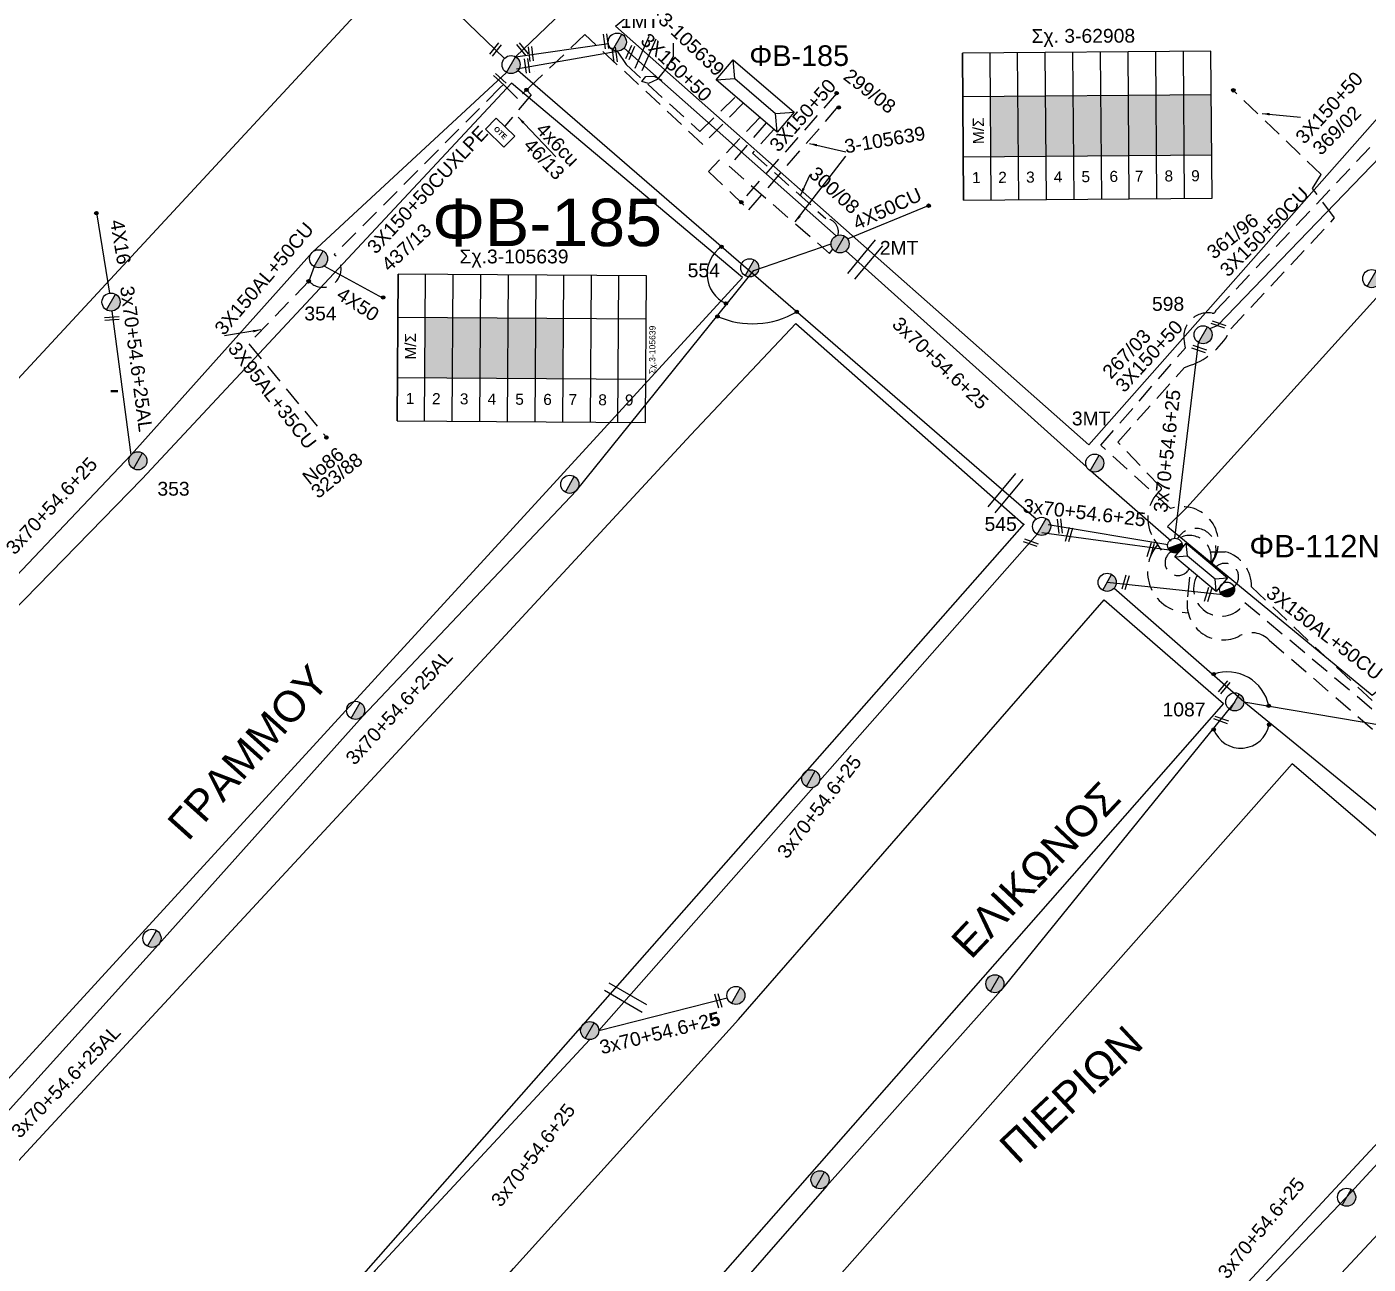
# Model space of a CAD drawing. Header units: millimetres. Extents: x -2449 to 9266, y 48 to 3905.
# Drawn here: x 7761.5 to 7936.4, y 3466.1 to 3627.4 of the extents above; entities that cross this region are included whole.
import ezdxf
from ezdxf.enums import TextEntityAlignment as Align

# ---------------------------------------------------------------- set-up
doc = ezdxf.new("R2010")
doc.units = ezdxf.units.MM
doc.linetypes.add('DASHED', pattern=[19.05, 12.7, -6.35])
for name, color, linetype in [('Pillar OTE', 7, 'Continuous'), ('Άγνωστα', 7, 'Continuous'), ('Ασφαλειοκιβώτια Χ.Τ 9 αναχωρήσεων', 7, 'Continuous'), ('Γυμνά εναέρια ΧΤ (3Φ)   4x50CU', 7, 'Continuous'), ('Εναέρια παροχή ΧΤ 4x16', 7, 'SYN_LINE'), ('Επιγραφές - Σχήματα', 7, 'Continuous'), ('Καλώδια ΧΤ   3x150+50CU', 7, 'DASHED'), ('Καλώδια ΧΤ   3x150AL+50CU', 7, 'DASHED'), ('Καλώδια ΧΤ   3x95+35 XLPE', 7, 'DASHED'), ('Καλώδια ΧΤ   4x50CU', 7, 'DASHED'), ('Μηχανική τομή', 7, 'Continuous'), ('Στύλος Ξύλινος', 7, 'Continuous'), ('Στύλος Ξύλινος @ 1', 7, 'Continuous'), ('Στύλος ΦΜ', 7, 'Continuous'), ('Στύλος ΦΜ @ 1', 7, 'Continuous'), ('Συνδέσεις', 7, 'Continuous'), ('Συνεστραμμένα ΧΤ   3x70+54.6+25 AL', 7, 'SYN_LINE'), ('Τομή', 7, 'Continuous'), ('Υποσταθμός εναέριος 2 στύλων', 7, 'Continuous'), ('Υποσταθμός πόλεως', 7, 'Continuous'), ('Υπόβαθρο ΔΕΗ', 7, 'Continuous'), ('Υπόγεια Καλώδια Δικτύου ΧΤ   .075', 7, 'DASHED'), ('Υπόγεια καλώδια Παροχών ΧΤ   4x6', 7, 'DASHED')]:
    doc.layers.add(name, color=color, linetype=linetype)
doc.styles.add('arial', font='arial.ttf')
doc.styles.get("Standard").update_dxf_attribs({"font": 'arial.ttf'})
doc.linetypes.add('SYN_LINE', pattern='A,0.5,-0.0001,["/\\/\\/\\/",Standard,S=0.1,R=0,X=0,Y=-0.05],-0.25', length=0.7501)
doc.dimstyles.new('ISO-25', dxfattribs={"dimtxt": 2.5, "dimasz": 2.5, "dimexe": 1.25, "dimexo": 0.625, "dimtad": 1, "dimtxsty": 'Standard', "dimcen": 2.5, "dimadec": 0, "dimazin": 0, "dimtfac": 1, "dimtmove": 0, "dimatfit": 3, "dimfxl": 0, "dimarcsym": 0})

# ---------------------------------------------------------------- blocks, each defined once
blk = doc.blocks.new('ΥΠΑΡΧΩΝ ΤΣΙΜΕΝΤΕΝΙΟΣ ΣΤΥΛΟΣ')
at = {"layer": 'Στύλος ΦΜ'}
blk.add_hatch(color=7, dxfattribs=at).paths.add_polyline_path([(-1.29, -2.28, 0.574793), (2.62, 0, 0.268822), (1.3, 2.27)])
at = {"layer": 'Στύλος ΦΜ', "color": 7}
blk.add_line((-1.29, -2.28), (1.3, 2.27), dxfattribs=at)
blk.add_circle((0, 0), 2.62, dxfattribs=at)
at = {"layer": 'Στύλος ΦΜ', "flags": 4}
for tag, p in [('ΑΡΙΘΜΟΣ', (-4.68, 8.05)), ('ΤΥΠΟΣ', (-4.91, 3.03))]:
    blk.add_attdef(tag, p, '', height=4, dxfattribs=at)
blk = doc.blocks.new('ΥΠΑΡΧΩΝ ΞΥΛΙΝΟΣ ΣΤΥΛΟΣ')
at = {"layer": 'Στύλος Ξύλινος'}
h = blk.add_hatch(color=7, dxfattribs=at)
h.paths.add_polyline_path([(-2.62, 0, 0.270008), (-1.29, -2.28), (1.3, 2.27, 0.576266)])
h.paths.add_polyline_path([(-1.29, -2.28, 0.574793), (2.62, 0, 0.268822), (1.3, 2.27)])
at = {"layer": 'Στύλος Ξύλινος', "color": 7}
blk.add_line((-1.29, -2.28), (1.3, 2.27), dxfattribs=at)
blk.add_circle((0, 0), 2.62, dxfattribs=at)
at = {"layer": 'Στύλος Ξύλινος', "flags": 4}
for tag, p in [('ΑΡΙΘΜΟΣ', (-4.91, 8.6)), ('ΤΥΠΟΣ', (-4.85, 3.39))]:
    blk.add_attdef(tag, p, '', height=4, dxfattribs=at)
blk = doc.blocks.new('ΥΠΟΣΤΑΘΜΟΣ ΠΟΛΕΩΣ')
at = {"layer": 'Υποσταθμός πόλεως', "linetype": 'Continuous', "ltscale": 40}
blk.add_lwpolyline([(-8.57, 2.82), (8.57, 2.82), (8.57, -2.82), (-8.57, -2.82)], close=True, dxfattribs=at)
for points in [[(-5.75, 0), (-8.57, 2.82)], [(5.75, 0), (8.57, 2.82)], [(-8.57, -2.82), (-5.75, 0)], [(-5.75, 0), (5.75, 0)], [(8.57, -2.82), (5.75, 0)]]:
    blk.add_lwpolyline(points, dxfattribs=at)
at = {"layer": 'Υποσταθμός πόλεως', "linetype": 'SYN_LINE', "ltscale": 40, "flags": 1}
for tag, p in [('ΜΕΤΑΣΧΗΜΑΤΙΣΜΟΣ', (10.6, 2.39)), ('ΙΣΧΥΣ', (10.58, -0.41)), ('ΑΡΙΘΜΟΣ', (10.7, -3.13))]:
    blk.add_attdef(tag, p, '', height=1.8, dxfattribs=at)
blk = doc.blocks.new('ΜΗΧΑΝΙΚΗ ΤΟΜΗ')
at = {"layer": 'Μηχανική τομή', "ltscale": 40}
for p, q in [((-1.89, 0.78), (1.89, 0.78)), ((1.89, 0), (-1.89, 0))]:
    blk.add_line(p, q, dxfattribs=at)
blk = doc.blocks.new('ΑΣΦΑΛΕΙΟΚΙΒΩΤΙΟ ΥΠΟΣΤΑΘΜΟΥ 9 ΑΝΑΧΩΡΗΣΕΩΝ')
at = {"layer": 'Ασφαλειοκιβώτια Χ.Τ 9 αναχωρήσεων', "ltscale": 40}
for p, q in [((-23.8, 40.36), (24.02, 40.36)), ((-9.72, 40.36), (-9.72, -40.64)), ((9.94, 40.36), (9.94, -40.64)), ((-23.8, 31.36), (24.02, 31.36)), ((-23.8, 22.36), (24.02, 22.36)), ((-23.8, 13.36), (24.02, 13.36)), ((-23.8, 4.36), (24.02, 4.36)), ((-23.8, -4.64), (24.02, -4.64)), ((-23.8, -13.64), (24.02, -13.64)), ((-23.8, -22.64), (24.02, -22.64)), ((-23.8, -31.64), (24.02, -31.64))]:
    blk.add_line(p, q, dxfattribs=at)
at = {"layer": 'Ασφαλειοκιβώτια Χ.Τ 9 αναχωρήσεων'}
blk.add_lwpolyline([(-23.8, -40.64), (24.02, -40.64), (24.02, 40.36), (-23.8, 40.36)], close=True, dxfattribs=at)
for s, p in [('1', (-18.29, 37.57)), ('2', (-18.29, 29)), ('3', (-18.29, 19.93)), ('4', (-18.29, 10.91)), ('5', (-18.29, 1.89)), ('6', (-18.29, -7.24)), ('7', (-18.29, -15.48)), ('8', (-18.29, -25.17)), ('9', (-18.29, -33.86))]:
    blk.add_text(s, height=3.6, rotation=270, dxfattribs=at).set_placement(p)
at = {"layer": 'Ασφαλειοκιβώτια Χ.Τ 9 αναχωρήσεων', "ltscale": 40}
for tag, height, p in [('ΟΝΟΜΑ', 5, (-0.16, 44.31)), ('ΚΕΙΜΕΝΟ 1', 2, (17.06, 35.59)), ('ΚΕΙΜΕΝΟ 2', 2, (17.06, 26.88)), ('ΚΕΙΜΕΝΟ 3', 2, (17.06, 17.69)), ('ΚΕΙΜΕΝΟ 4', 2, (17.06, 8.71)), ('ΚΕΙΜΕΝΟ 5', 2, (17.06, -0.13)), ('ΚΕΙΜΕΝΟ 6', 2, (17.06, -9.05)), ('ΚΕΙΜΕΝΟ 7', 2, (17.06, -18.13)), ('ΚΕΙΜΕΝΟ 8', 2, (17.06, -26.85)), ('ΚΕΙΜΕΝΟ 9', 2, (17.06, -35.99)), ('ΣΧ', 2, (-0.1, -42.64))]:
    blk.add_attdef(tag, text='', height=height, dxfattribs=at).set_placement(p, align=Align.MIDDLE_CENTER)
blk = doc.blocks.new('ΥΠΟΣΤΑΘΜΟΣ ΕΝΑΕΡΙΟΣ ΕΠΙ 2 ΣΤΥΛΩΝ')
at = {"layer": 'Υποσταθμός εναέριος 2 στύλων', "linetype": 'Continuous'}
for points in [[(-11.97, -2.11, 0.574793), (-8.45, -0.07, 0.268822), (-9.64, 1.98)], [(9.68, -2.15, 0.574793), (13.19, -0.1, 0.268822), (12.01, 1.95)]]:
    blk.add_hatch(color=256, dxfattribs=at).paths.add_polyline_path(points)
for p, q in [((-11.97, -2.11), (-9.64, 1.98)), ((9.68, -2.15), (12.01, 1.95))]:
    blk.add_line(p, q, dxfattribs=at)
for centre in [(-10.81, -0.07), (10.84, -0.1)]:
    blk.add_circle(centre, 2.36, dxfattribs=at)
at = {"layer": 'Υποσταθμός πόλεως', "linetype": 'Continuous', "ltscale": 40}
blk.add_lwpolyline([(-8.57, 2.82), (8.57, 2.82), (8.57, -2.82), (-8.57, -2.82)], close=True, dxfattribs=at)
for points in [[(-5.75, 0), (-8.57, 2.82)], [(-8.57, -2.82), (-5.75, 0)], [(-5.75, 0), (5.75, 0)], [(5.75, 0), (8.57, 2.82)], [(8.57, -2.82), (5.75, 0)]]:
    blk.add_lwpolyline(points, dxfattribs=at)
at = {"layer": 'Υποσταθμός εναέριος 2 στύλων', "ltscale": 40, "flags": 1}
for tag, p in [('ΜΕΤΑΣΧΗΜΑΤΙΣΜΟΣ', (14.09, 2.51)), ('ΙΣΧΥΣ', (14.07, -0.28)), ('ΑΡΙΘΜΟΣ', (14.19, -3))]:
    blk.add_attdef(tag, p, '', height=1.8, dxfattribs=at)
blk = doc.blocks.new('A$C662A06D7')
at = {"layer": 'Υποσταθμός εναέριος 2 στύλων', "xscale": 0.5, "yscale": 0.5, "zscale": 0.5}
blk.add_blockref('ΥΠΟΣΤΑΘΜΟΣ ΕΝΑΕΡΙΟΣ ΕΠΙ 2 ΣΤΥΛΩΝ', (6.58, 1.41), dxfattribs=at)
blk = doc.blocks.new('_ΣΥΝΔΕΣΗ')
at = {"layer": 'Συνδέσεις', "linetype": 'SYN_LINE', "ltscale": 40}
blk.add_hatch(color=256, dxfattribs=at).paths.add_polyline_path([(0.5, -0.01, 1), (-0.5, -0.01, 1)])
at = {"layer": 'Συνδέσεις'}
blk.add_circle((0, -0.01), 0.5, dxfattribs=at)
blk = doc.blocks.new('ΤΟΜΗ')
at = {"layer": 'Τομή', "ltscale": 40}
for p, q in [((-5.68, 0), (5.68, 0)), ((5.68, -2.33), (-5.68, -2.33))]:
    blk.add_line(p, q, dxfattribs=at)
blk = doc.blocks.new('PILLAR ΟΤΕ')
at = {"layer": 'Pillar OTE', "ltscale": 40}
blk.add_lwpolyline([(-3.31, 2.02), (3.39, 2.02), (3.39, -1.99), (-3.31, -1.99)], close=True, dxfattribs=at)
at = {"layer": 'Pillar OTE', "insert": (-1.81, 0.71), "char_height": 1.3575, "width": 109.961, "attachment_point": 1}
blk.add_mtext('{\\fArial|b1|i0|c161|p34;OTE}', dxfattribs=at)

msp = doc.modelspace()

# ---------------------------------------------------------------- hatches: boundary and pattern name
at = {"layer": 'Ασφαλειοκιβώτια Χ.Τ 9 αναχωρήσεων', "ltscale": 40}
for color, points in [(133, [(7887.11, 3618.33), (7887.17, 3610.47), (7890.77, 3610.49), (7890.71, 3618.36)]), (62, [(7890.71, 3618.36), (7890.77, 3610.49), (7894.37, 3610.52), (7894.31, 3618.39)]), (30, [(7894.31, 3618.39), (7894.37, 3610.52), (7897.97, 3610.55), (7897.91, 3618.41)]), (1, [(7897.91, 3618.41), (7897.97, 3610.55), (7901.57, 3610.58), (7901.51, 3618.44)]), (2, [(7901.51, 3618.44), (7901.57, 3610.58), (7905.17, 3610.61), (7905.11, 3618.47)]), (173, [(7905.11, 3618.47), (7905.17, 3610.61), (7908.77, 3610.64), (7908.71, 3618.5)]), (27, [(7908.71, 3618.5), (7908.77, 3610.64), (7912.37, 3610.67), (7912.31, 3618.53)]), (6, [(7912.31, 3618.53), (7912.37, 3610.67), (7915.97, 3610.7), (7915.91, 3618.56)]), (2, [(7813.48, 3589.5), (7813.42, 3581.64), (7817.02, 3581.62), (7817.08, 3589.48)]), (6, [(7817.08, 3589.48), (7817.02, 3581.62), (7820.62, 3581.59), (7820.68, 3589.45)]), (30, [(7820.68, 3589.45), (7820.62, 3581.59), (7824.22, 3581.57), (7824.28, 3589.43)]), (5, [(7824.28, 3589.43), (7824.22, 3581.57), (7827.82, 3581.54), (7827.88, 3589.4)]), (1, [(7827.88, 3589.4), (7827.82, 3581.54), (7831.42, 3581.52), (7831.48, 3589.38)])]:
    msp.add_hatch(color=color, dxfattribs=at).paths.add_polyline_path(points)

# ---------------------------------------------------------------- linework, layer by layer
at = {"layer": 'Άγνωστα', "color": 2, "linetype": 'DASHED', "ltscale": 0.2}
msp.add_line((7866.16, 3597.84), (7866.57, 3598.41), dxfattribs=at)
at = {"layer": 'Άγνωστα', "color": 2, "linetype": 'SYN_LINE', "ltscale": 20}
for points in [[(7867.03, 3600.15), (7839.38, 3624.61)], [(7893.1, 3563.22), (7825.54, 3621.68)]]:
    msp.add_lwpolyline(points, dxfattribs=at)
at = {"layer": 'Άγνωστα', "color": 7, "linetype": 'SYN_LINE', "ltscale": 15}
msp.add_lwpolyline([(7825.34, 3621.92), (7838.49, 3624.21)], dxfattribs=at)
at = {"layer": 'Άγνωστα', "color": 30, "linetype": 'DASHED', "ltscale": 0.2}
msp.add_lwpolyline([(7838.49, 3624.21), (7839.65, 3622.45), (7849.25, 3613.75), (7853.93, 3618.27)], dxfattribs=at)
at = {"layer": 'Άγνωστα', "color": 6, "linetype": 'DASHED', "ltscale": 0.2}
for points in [[(7867.07, 3618.68), (7854.59, 3604.53)], [(7857.08, 3615.57), (7850.38, 3608.53), (7855.64, 3603.53), (7867.4, 3617.12)]]:
    msp.add_lwpolyline(points, dxfattribs=at)
at = {"layer": 'Άγνωστα', "color": 2, "linetype": 'DASHED', "ltscale": 0.2}
msp.add_lwpolyline([(7857.89, 3614.87), (7853.06, 3609.2), (7866.16, 3597.84)], dxfattribs=at)
at = {"layer": 'Άγνωστα', "color": 62, "linetype": 'SYN_LINE', "ltscale": 20}
msp.add_lwpolyline([(7868.26, 3598.17), (7899.65, 3570.05)], dxfattribs=at)
at = {"layer": 'Άγνωστα', "color": 62, "linetype": 'SYN_LINE', "ltscale": 15}
msp.add_lwpolyline([(7900.18, 3569.57), (7910.67, 3560.39)], dxfattribs=at)
at = {"layer": 'Άγνωστα', "color": 30, "linetype": 'DASHED', "ltscale": 0.2}
msp.add_lwpolyline([(7911.5, 3560.67, -1.127757), (7915.78, 3557.45)], format="xyb", dxfattribs=at)
at = {"layer": 'Άγνωστα', "color": 62, "linetype": 'DASHED', "ltscale": 0.2}
msp.add_lwpolyline([(7911.52, 3560.63, -0.699216), (7915.78, 3557.45)], format="xyb", dxfattribs=at)
at = {"layer": 'Άγνωστα', "color": 1, "linetype": 'DASHED', "ltscale": 0.2}
msp.add_lwpolyline([(7916.43, 3556.9, -1.055085), (7918.87, 3554.38)], format="xyb", dxfattribs=at)
at = {"layer": 'Γυμνά εναέρια ΧΤ (3Φ)   4x50CU', "color": 1, "linetype": 'SYN_LINE', "ltscale": 15}
msp.add_lwpolyline([(7868.5, 3599.76), (7879.07, 3604.07)], dxfattribs=at)
at = {"layer": 'Εναέρια παροχή ΧΤ 4x16', "color": 85, "ltscale": 10}
msp.add_lwpolyline([(7772.35, 3592.67), (7770.64, 3603.14)], dxfattribs=at)
at = {"layer": 'Επιγραφές - Σχήματα', "linetype": 'Continuous', "ltscale": 0.2}
msp.add_lwpolyline([(7845.78, 3625.23), (7845.78, 3623.49), (7844.82, 3621.92), (7843.69, 3620.53), (7842.56, 3620.01), (7841.68, 3620.27), (7842.21, 3620.88), (7843.25, 3620.96), (7844.3, 3620.44)], dxfattribs=at)
at = {"layer": 'Επιγραφές - Σχήματα', "color": 1, "linetype": 'DASHED', "ltscale": 0.2}
msp.add_arc((7865.56, 3600.66), 1.75, 345.8821, 87.0505, dxfattribs=at)
at = {"layer": 'Επιγραφές - Σχήματα', "linetype": 'Continuous', "ltscale": 0.2}
for centre, radius, start, end in [((7854.42, 3595.18), 4.24, 123.1447, 245.3479), ((7856.13, 3600.04), 11.36, 246.2077, 300.3788), ((7918, 3537.8), 5.51, 11.5782, 108.7703), ((7919.75, 3537.14), 3.77, 200.502, 349.3685)]:
    msp.add_arc(centre, radius, start, end, dxfattribs=at)
at = {"layer": 'Επιγραφές - Σχήματα', "color": 151, "linetype": 'DASHED', "ltscale": 0.2}
msp.add_arc((7911.56, 3557.55), 1.68, 123.1561, 330.9402, dxfattribs=at)
at = {"layer": 'Καλώδια ΧΤ   3x150+50CU', "color": 5, "linetype": 'DASHED', "ltscale": 0.2}
msp.add_lwpolyline([(7854.91, 3617.43), (7849.63, 3612.05), (7834.28, 3626.36), (7827.96, 3620.4), (7827.96, 3620.4), (7825.47, 3618.05), (7823.64, 3619.87), (7823.22, 3619.45), (7801.6, 3597.69, -1.090338), (7798.29, 3594.25)], format="xyb", dxfattribs=at)
at = {"layer": 'Καλώδια ΧΤ   3x150+50CU', "color": 1, "linetype": 'DASHED', "ltscale": 0.2}
msp.add_lwpolyline([(7858.89, 3614.01), (7856.12, 3610.93), (7865.65, 3602.41)], dxfattribs=at)
at = {"layer": 'Καλώδια ΧΤ   3x150+50CU', "color": 27, "ltscale": 0.2}
msp.add_arc((7912.94, 3556.36), 5.34, 138.5543, 269.469, dxfattribs=at)
at = {"layer": 'Καλώδια ΧΤ   3x150AL+50CU', "color": 27, "linetype": 'SYN_LINE', "ltscale": 5}
msp.add_lwpolyline([(7827.73, 3621.6), (7827.73, 3621.6), (7827.73, 3621.6)], dxfattribs=at)
at = {"layer": 'Καλώδια ΧΤ   3x150AL+50CU', "color": 5, "linetype": 'DASHED', "ltscale": 0.2}
msp.add_lwpolyline([(7798.98, 3596.13), (7798.29, 3594.25), (7790.46, 3586.08)], dxfattribs=at)
at = {"layer": 'Καλώδια ΧΤ   3x150AL+50CU', "color": 62, "ltscale": 0.2}
msp.add_lwpolyline([(7915.8, 3558.96), (7917.74, 3558.98, -0.346233), (7921.14, 3554.39), (7938.94, 3537.64, 0.369758), (7941.86, 3537.5), (7982.79, 3571.49), (7994.54, 3561.92)], format="xyb", dxfattribs=at)
at = {"layer": 'Καλώδια ΧΤ   3x150AL+50CU', "color": 27, "ltscale": 0.2}
msp.add_lwpolyline([(7913.08, 3555.64), (7912.77, 3552.63, 0.602274), (7919.64, 3548.04, -0.335701), (7923.46, 3547.45), (7945, 3528.91), (7946.53, 3530.08), (7995.84, 3487.3), (8008.81, 3501.76), (8008.16, 3502.81, -0.927541), (8009.5, 3503.78, 1.484398)], format="xyb", dxfattribs=at)
at = {"layer": 'Καλώδια ΧΤ   3x95+35 XLPE', "color": 5, "linetype": 'DASHED', "ltscale": 0.2}
msp.add_lwpolyline([(7790.46, 3586.08), (7800.54, 3573.93)], dxfattribs=at)
at = {"layer": 'Καλώδια ΧΤ   4x50CU', "color": 5, "linetype": 'SYN_LINE', "ltscale": 8}
msp.add_line((7800.26, 3596.25), (7807.87, 3592.06), dxfattribs=at)
at = {"layer": 'Συνεστραμμένα ΧΤ   3x70+54.6+25 AL', "color": 27, "ltscale": 20}
msp.add_line((7825.23, 3623.47), (7856.15, 3653.18), dxfattribs=at)
at = {"layer": 'Συνεστραμμένα ΧΤ   3x70+54.6+25 AL', "color": 30, "ltscale": 20}
for p, q in [((7811.43, 3635.14), (7823.8, 3623.26)), ((7752.47, 3478.86), (7778.71, 3507.81))]:
    msp.add_line(p, q, dxfattribs=at)
at = {"layer": 'Συνεστραμμένα ΧΤ   3x70+54.6+25 AL', "color": 30, "ltscale": 15}
msp.add_line((7825.23, 3623.47), (7837.33, 3625.22), dxfattribs=at)
at = {"layer": 'Συνεστραμμένα ΧΤ   3x70+54.6+25 AL', "color": 2, "ltscale": 10}
msp.add_line((7856.3, 3595.64), (7866.36, 3599.09), dxfattribs=at)
at = {"layer": 'Συνεστραμμένα ΧΤ   3x70+54.6+25 AL', "color": 2, "ltscale": 20}
for p, q in [((7833.16, 3566.95), (7856.3, 3595.64)), ((7805.26, 3537.51), (7833.16, 3566.95)), ((7778.71, 3507.81), (7805.26, 3537.51))]:
    msp.add_line(p, q, dxfattribs=at)
at = {"layer": 'Συνεστραμμένα ΧΤ   3x70+54.6+25 AL', "color": 85, "ltscale": 20}
msp.add_line((7775.13, 3571.6), (7772.65, 3590.34), dxfattribs=at)
at = {"layer": 'Συνεστραμμένα ΧΤ   3x70+54.6+25 AL', "color": 133, "linetype": 'SYN_LINE', "ltscale": 20}
msp.add_line((7893.83, 3561.47), (7910.4, 3559.2), dxfattribs=at)
at = {"layer": 'Συνεστραμμένα ΧΤ   3x70+54.6+25 AL', "color": 6, "linetype": 'SYN_LINE', "ltscale": 15}
msp.add_line((7894.63, 3562.54), (7910.23, 3559.92), dxfattribs=at)
at = {"layer": 'Συνεστραμμένα ΧΤ   3x70+54.6+25 AL', "color": 1, "ltscale": 20}
for p, q in [((7933.55, 3474.86), (7960.46, 3504.22)), ((7918.75, 3459.42), (7933.55, 3474.86))]:
    msp.add_line(p, q, dxfattribs=at)
at = {"layer": 'Συνεστραμμένα ΧΤ   3x70+54.6+25 AL', "color": 30, "linetype": 'SYN_LINE', "ltscale": 20}
for points in [[(7915.71, 3588.06), (7916.71, 3588.45), (7941.47, 3614.14), (7958.77, 3634.15)], [(7911.15, 3560.72), (7914.26, 3586.23)]]:
    msp.add_lwpolyline(points, dxfattribs=at)
at = {"layer": 'Συνεστραμμένα ΧΤ   3x70+54.6+25 AL', "color": 85, "linetype": 'SYN_LINE', "ltscale": 20}
msp.add_lwpolyline([(7824.06, 3621.42), (7798.76, 3598.02), (7775.13, 3571.6), (7749.78, 3544.94)], dxfattribs=at)
at = {"layer": 'Συνεστραμμένα ΧΤ   3x70+54.6+25 AL', "linetype": 'SYN_LINE', "ltscale": 5}
msp.add_lwpolyline([(7827.26, 3618.52), (7827.26, 3618.52), (7827.26, 3618.52)], dxfattribs=at)
at = {"layer": 'Συνεστραμμένα ΧΤ   3x70+54.6+25 AL', "color": 133, "linetype": 'SYN_LINE', "ltscale": 20}
for points in [[(7893.22, 3561.25), (7864.87, 3529.17)], [(7864.08, 3528.28), (7836.07, 3496.58)]]:
    msp.add_lwpolyline(points, dxfattribs=at)
at = {"layer": 'Συνεστραμμένα ΧΤ   3x70+54.6+25 AL', "color": 1, "linetype": 'SYN_LINE', "ltscale": 20}
for points in [[(7902.34, 3554.99), (7917.42, 3553.38)], [(7976.96, 3491.33), (7961.04, 3505.24), (7947.08, 3517.37), (7920.15, 3539.41), (7903.22, 3554.21)], [(7918.97, 3539.41), (7888.47, 3501.78), (7865.79, 3476.35), (7840.99, 3447.97), (7813.39, 3417.59)], [(7920.15, 3539.41), (7941.47, 3535.8)]]:
    msp.add_lwpolyline(points, dxfattribs=at)
at = {"layer": 'Συνεστραμμένα ΧΤ   3x70+54.6+25 AL', "color": 27, "linetype": 'SYN_LINE', "ltscale": 20}
for points in [[(7836.07, 3496.58), (7852.81, 3500.86)], [(7834.89, 3495.4), (7806.93, 3465.33), (7779.39, 3431.93), (7755.09, 3405.77)]]:
    msp.add_lwpolyline(points, dxfattribs=at)
at = {"layer": 'Υπόβαθρο ΔΕΗ'}
for points in [[(8089.63, 3742.27), (8003.25, 3664.62), (7992.04, 3652.5), (7912.71, 3564.74), (7910.21, 3562.25), (7936.86, 3540.28), (8022.61, 3610.9), (7987.18, 3647.12)], [(7934.02, 3706.16), (7977.2, 3660.36), (7899.96, 3572.89), (7838.25, 3627.47), (7934.02, 3706.16)], [(7737.23, 3556.57), (7808.63, 3633.6), (7761.52, 3676.54)], [(7717.16, 3444.56), (7854.8, 3594.73), (7824.68, 3620.05), (7776.57, 3568.49), (7686.19, 3475.85), (7717.16, 3444.56)], [(7891.52, 3562.63), (7754.87, 3407.6), (7722.72, 3438.9), (7740.78, 3458.37), (7764.14, 3483.59), (7794.22, 3516.06), (7823.35, 3547.51), (7848.06, 3574.19), (7861.76, 3588.73), (7891.45, 3562.56)], [(7815.23, 3422.73), (7800.15, 3437.05), (7803.11, 3440.32), (7824.98, 3465.55), (7854.27, 3498.03), (7884.25, 3532.4), (7901.93, 3552.71), (7917.48, 3539.18), (7815.23, 3422.77)], [(7849.69, 3387.36), (7958.2, 3504.15), (7926.43, 3531.34), (7823.45, 3414.93), (7849.69, 3387.36)], [(7855.52, 3380.43), (7879.83, 3408.13), (7916.95, 3447.9), (7947.5, 3480.62), (7964.05, 3498.35), (7987.45, 3478.67), (7883.29, 3353.92), (7868.3, 3368.79)]]:
    msp.add_lwpolyline(points, dxfattribs=at)
at = {"layer": 'Υπόγεια Καλώδια Δικτύου ΧΤ   .075', "color": 173, "linetype": 'DASHED', "ltscale": 0.2}
msp.add_lwpolyline([(7915.9, 3557.34, 0.739554), (7910.59, 3564.59), (7901.5, 3572.87), (7912.56, 3585.56), (7912.41, 3586.22, -0.540668), (7916.01, 3590.06, 0.421947), (7916.52, 3590.43), (7937.91, 3613.04), (7937.77, 3613.8, -0.573167), (7941.02, 3616.57, 0.412239), (7941.38, 3616.74), (7956.48, 3633.28, 0.387901), (7956.48, 3633.88, -0.848014), (7959.09, 3637.2, 0.328134), (7960.12, 3637.34), (7969.66, 3647.75), (7970.15, 3646.6, 0.647835), (7974.63, 3646.51)], format="xyb", dxfattribs=at)
at = {"layer": 'Υπόγεια Καλώδια Δικτύου ΧΤ   .075', "color": 27, "linetype": 'DASHED', "ltscale": 0.2}
msp.add_lwpolyline([(7909.41, 3559.19), (7908.46, 3560.6, -0.380922), (7909.33, 3567.01, 0.526764), (7909.28, 3567.44), (7903.71, 3573.27), (7912.41, 3582.98), (7913.22, 3583.27, 0.199623), (7918.47, 3588.01), (7931.99, 3602.49), (7929.09, 3606.32), (7930.25, 3608.11), (7918.78, 3619.1)], format="xyb", dxfattribs=at)
at = {"layer": 'Υπόγεια Καλώδια Δικτύου ΧΤ   .075', "color": 2, "linetype": 'DASHED', "ltscale": 0.2}
msp.add_lwpolyline([(7920.29, 3552.37), (7945.04, 3531.67)], dxfattribs=at)
msp.add_arc((7917.18, 3554.15), 3.58, 150.9766, 330.2585, dxfattribs=at)
at = {"layer": 'Υπόγεια καλώδια Παροχών ΧΤ   4x6', "color": 5, "linetype": 'DASHED', "ltscale": 0.2}
for points in [[(7827.26, 3618.52), (7826.65, 3619.17)], [(7827.26, 3618.52), (7823.85, 3614.43)]]:
    msp.add_lwpolyline(points, dxfattribs=at)

# ---------------------------------------------------------------- block references
at = {"layer": 'Pillar OTE', "xscale": 0.5, "yscale": 0.5, "zscale": 0.5, "rotation": 315.6599715745441}
msp.add_blockref('PILLAR ΟΤΕ', (7823.2, 3613.6), dxfattribs=at)
at = {"layer": 'Ασφαλειοκιβώτια Χ.Τ 9 αναχωρήσεων', "color": 1, "ltscale": 40, "xscale": 0.3999999999999982, "yscale": 0.3999999999999982, "zscale": 0.3999999999999982, "rotation": 90.46698550930022}
msp.add_blockref('ΑΣΦΑΛΕΙΟΚΙΒΩΤΙΟ ΥΠΟΣΤΑΘΜΟΥ 9 ΑΝΑΧΩΡΗΣΕΩΝ', (7899.69, 3614.45), dxfattribs=at)
at = {"layer": 'Ασφαλειοκιβώτια Χ.Τ 9 αναχωρήσεων', "color": 1, "ltscale": 40}
ref = msp.add_blockref('ΑΣΦΑΛΕΙΟΚΙΒΩΤΙΟ ΥΠΟΣΤΑΘΜΟΥ 9 ΑΝΑΧΩΡΗΣΕΩΝ', (7825.99, 3585.44), dxfattribs=dict(at, xscale=0.3999999999999984, yscale=0.3999999999999984, zscale=0.3999999999999984, rotation=89.60766664676464))
ref.add_attrib('ΣΧ', 'Σχ.3-105639', dxfattribs={"ltscale": 40, "height": 0.8, "rotation": 89.6077}).set_placement((7843.05, 3585.28), align=Align.MIDDLE_CENTER)
at = {"layer": 'Επιγραφές - Σχήματα', "linetype": 'Continuous', "ltscale": 10, "xscale": 0.8194642561330053, "yscale": 0.8194642561330053, "zscale": 0.8194642561330053, "rotation": 319.9933652736206}
msp.add_blockref('A$C662A06D7', (7909.72, 3559.52), dxfattribs=at)
at = {"layer": 'Μηχανική τομή'}
for p, xscale, yscale, zscale, rotation in [((7836.83, 3625.46), 0.4999999999999699, 0.4999999999999699, 0.4999999999999699, 277.2165459002886), ((7841.74, 3624.07), 1.199261561706794, 1.199261561706794, 1.199261561706794, 246.2527183298067), ((7822.47, 3624.54), 0.4999999999999286, 0.4999999999999286, 0.4999999999999286, 232.2212049110207), ((7825.99, 3624.33), 0.4999999999999232, 0.4999999999999232, 0.4999999999999232, 309.6836721234195), ((7827.03, 3623.81), 0.4999999999999699, 0.4999999999999699, 0.4999999999999699, 277.2165459002886), ((7837.96, 3623.72), 0.4999999999999699, 0.4999999999999699, 0.4999999999999699, 277.2165459002886), ((7840, 3624.1), 0.4999999999999419, 0.4999999999999419, 0.4999999999999419, 246.2527183298067), ((7826.53, 3622.26), 0.4999999999999699, 0.4999999999999699, 0.4999999999999699, 277.2165459002886), ((7823.06, 3620.39), 0.4999999999998829, 0.4999999999998829, 0.4999999999998829, 317.8226764562111), ((7772.6, 3589.55), 0.4999999999999745, 0.4999999999999745, 0.4999999999999745, 183.6501547065689), ((7916.91, 3588.77), 0.4999999999999664, 0.4999999999999664, 0.4999999999999664, 161.0333520127776), ((7914.38, 3585.58), 0.4999999999999664, 0.4999999999999664, 0.4999999999999664, 161.0333520127776), ((7896.36, 3562.33), 0.4999999999999616, 0.4999999999999616, 0.4999999999999616, 97.60125153323878), ((7897.55, 3561.16), 0.4999999999999525, 0.4999999999999525, 0.4999999999999525, 73.41943339392115), ((7892.45, 3560.33), 0.4999999999999664, 0.4999999999999664, 0.4999999999999664, 161.0333520127776), ((7908.2, 3559.14), 0.4999999999999525, 0.4999999999999525, 0.4999999999999525, 73.41943339392115), ((7904.93, 3554.93), 0.4999999999999525, 0.4999999999999525, 0.4999999999999525, 73.41943339392115), ((7915.69, 3553.33), 0.4999999999999525, 0.4999999999999525, 0.4999999999999525, 73.41943339392115), ((7917.44, 3541.44), 0.4999999999999961, 0.4999999999999961, 0.4999999999999961, 229.9927961657469), ((7917.26, 3537.24), 0.4999999999999664, 0.4999999999999664, 0.4999999999999664, 161.0333520127776), ((7851.85, 3500.52), 0.499999999999971, 0.499999999999971, 0.499999999999971, 106.0396734267385)]:
    msp.add_blockref('ΜΗΧΑΝΙΚΗ ΤΟΜΗ', p, dxfattribs=dict(at, xscale=xscale, yscale=yscale, zscale=zscale, rotation=rotation))
at = {"layer": 'Μηχανική τομή', "xscale": 0.25, "yscale": 0.25, "zscale": 0.25}
msp.add_blockref('ΜΗΧΑΝΙΚΗ ΤΟΜΗ', (7772.93, 3579.8), dxfattribs=at)
at = {"layer": 'Στύλος Ξύλινος @ 1', "ltscale": 40}
ref = msp.add_blockref('ΥΠΑΡΧΩΝ ΞΥΛΙΝΟΣ ΣΤΥΛΟΣ', (7867.53, 3599.09), dxfattribs=dict(at, xscale=0.4499999999998181, yscale=0.4499999999998181, zscale=0.4499999999998181))
ref.add_attrib('ΤΥΠΟΣ', '2ΜΤ', (7872.71, 3597.67), dxfattribs={"layer": 'Στύλος Ξύλινος', "height": 1.8, "flags": 4})
ref = msp.add_blockref('ΥΠΑΡΧΩΝ ΞΥΛΙΝΟΣ ΣΤΥΛΟΣ', (7776.01, 3570.82), dxfattribs=dict(at, xscale=0.4499999999998181, yscale=0.4499999999998181, zscale=0.4499999999998181))
ref.add_attrib('ΤΥΠΟΣ', '353', (7778.55, 3566.28), dxfattribs={"layer": 'Στύλος Ξύλινος', "height": 1.8, "flags": 4})
at = {"layer": 'Στύλος Ξύλινος @ 1', "ltscale": 40, "xscale": 0.4499999999998181, "yscale": 0.4499999999998181, "zscale": 0.4499999999998181}
for p in [(7863.71, 3529.39), (7887.71, 3502.68), (7834.89, 3496.58), (7864.91, 3477.13)]:
    msp.add_blockref('ΥΠΑΡΧΩΝ ΞΥΛΙΝΟΣ ΣΤΥΛΟΣ', p, dxfattribs=at)
at = {"layer": 'Στύλος ΦΜ @ 1', "ltscale": 40}
ref = msp.add_blockref('ΥΠΑΡΧΩΝ ΤΣΙΜΕΝΤΕΝΙΟΣ ΣΤΥΛΟΣ', (7838.49, 3625.39), dxfattribs=dict(at, xscale=0.4499999999998181, yscale=0.4499999999998181, zscale=0.4499999999998181))
ref.add_attrib('ΤΥΠΟΣ', '1ΜΤ', (7838.93, 3627.24), dxfattribs={"layer": 'Στύλος ΦΜ', "height": 1.8, "flags": 4})
at = {"layer": 'Στύλος ΦΜ @ 1', "ltscale": 40, "xscale": 0.4499999999998181, "yscale": 0.4499999999998181, "zscale": 0.4499999999998181}
for p in [(7824.65, 3622.45), (7936.82, 3594.56), (7772.5, 3591.51), (7832.3, 3567.76), (7902.34, 3554.99), (7804.38, 3538.3), (7777.84, 3508.6), (7853.95, 3501.15), (7933.55, 3474.86)]:
    msp.add_blockref('ΥΠΑΡΧΩΝ ΤΣΙΜΕΝΤΕΝΙΟΣ ΣΤΥΛΟΣ', p, dxfattribs=at)
at = {"layer": 'Στύλος ΦΜ @ 1', "ltscale": 40}
ref = msp.add_blockref('ΥΠΑΡΧΩΝ ΤΣΙΜΕΝΤΕΝΙΟΣ ΣΤΥΛΟΣ', (7799.56, 3597.15), dxfattribs=dict(at, xscale=0.4499999999998181, yscale=0.4499999999998181, zscale=0.4499999999998181))
ref.add_attrib('ΑΡΙΘΜΟΣ', '354', (7797.7, 3589.12), dxfattribs={"layer": 'Στύλος ΦΜ', "height": 1.8, "flags": 4})
ref = msp.add_blockref('ΥΠΑΡΧΩΝ ΤΣΙΜΕΝΤΕΝΙΟΣ ΣΤΥΛΟΣ', (7855.75, 3595.97), dxfattribs=dict(at, xscale=0.4499999999998181, yscale=0.4499999999998181, zscale=0.4499999999998181))
ref.add_attrib('ΤΥΠΟΣ', '554', (7847.66, 3594.74), dxfattribs={"layer": 'Στύλος ΦΜ', "height": 1.8, "flags": 4})
ref = msp.add_blockref('ΥΠΑΡΧΩΝ ΤΣΙΜΕΝΤΕΝΙΟΣ ΣΤΥΛΟΣ', (7914.84, 3587.25), dxfattribs=dict(at, xscale=0.4499999999998181, yscale=0.4499999999998181, zscale=0.4499999999998181))
ref.add_attrib('ΑΡΙΘΜΟΣ', '598', (7908.18, 3590.37), dxfattribs={"layer": 'Στύλος ΦΜ', "height": 1.8, "flags": 4})
ref = msp.add_blockref('ΥΠΑΡΧΩΝ ΤΣΙΜΕΝΤΕΝΙΟΣ ΣΤΥΛΟΣ', (7900.72, 3570.52), dxfattribs=dict(at, xscale=0.4499999999998181, yscale=0.4499999999998181, zscale=0.4499999999998181))
ref.add_attrib('ΤΥΠΟΣ', '3ΜΤ', (7897.74, 3575.44), dxfattribs={"layer": 'Στύλος ΦΜ', "height": 1.8, "flags": 4})
ref = msp.add_blockref('ΥΠΑΡΧΩΝ ΤΣΙΜΕΝΤΕΝΙΟΣ ΣΤΥΛΟΣ', (7893.8, 3562.28), dxfattribs=dict(at, xscale=0.4499999999998181, yscale=0.4499999999998181, zscale=0.4499999999998181))
ref.add_attrib('ΑΡΙΘΜΟΣ', '545', (7886.36, 3561.68), dxfattribs={"layer": 'Στύλος ΦΜ', "height": 1.8, "flags": 4})
ref = msp.add_blockref('ΥΠΑΡΧΩΝ ΤΣΙΜΕΝΤΕΝΙΟΣ ΣΤΥΛΟΣ', (7918.97, 3539.41), dxfattribs=dict(at, xscale=0.4499999999998181, yscale=0.4499999999998181, zscale=0.4499999999998181))
ref.add_attrib('ΤΥΠΟΣ', '1087', (7909.56, 3537.52), dxfattribs={"layer": 'Στύλος ΦΜ', "height": 1.8, "flags": 4})
at = {"layer": 'Συνδέσεις', "xscale": 0.4500000000000455, "yscale": 0.4500000000000455, "zscale": 0.4500000000000455}
for p in [(7826.65, 3619.17), (7918.78, 3619.11), (7867.08, 3618.74), (7867.35, 3616.88), (7770.59, 3603.1), (7854.65, 3604.53), (7879.07, 3604.07), (7852.08, 3598.72), (7798.26, 3594.22), (7807.98, 3592.12), (7852.65, 3591.33), (7851.55, 3589.64), (7861.88, 3590.24), (7800.58, 3573.87), (7916.22, 3543.02), (7923.39, 3538.91), (7916.22, 3535.82), (7923.46, 3536.45)]:
    msp.add_blockref('_ΣΥΝΔΕΣΗ', p, dxfattribs=at)
at = {"layer": 'Τομή'}
for p, xscale, yscale, zscale, rotation in [((7870.33, 3597.41), 0.5000000000000672, 0.5000000000000672, 0.5000000000000672, 50.34547329680874), ((7888.62, 3566.99), 0.5000000000000672, 0.5000000000000672, 0.5000000000000672, 50.34547329680874), ((7839.86, 3501.38), 0.5000000000000104, 0.5000000000000104, 0.5000000000000104, 329.8092826420231)]:
    msp.add_blockref('ΤΟΜΗ', p, dxfattribs=dict(at, xscale=xscale, yscale=yscale, zscale=zscale, rotation=rotation))
at = {"layer": 'Υποσταθμός πόλεως', "xscale": 0.6102159270698091, "yscale": 0.6102159270698091, "zscale": 0.6102159270698091, "rotation": 319.3698872925193}
msp.add_blockref('ΥΠΟΣΤΑΘΜΟΣ ΠΟΛΕΩΣ', (7856.46, 3618.36), dxfattribs=at)

# ---------------------------------------------------------------- texts
at = {"layer": 'Άγνωστα', "linetype": 'SYN_LINE', "ltscale": 20, "char_height": 1.8, "width": 69.1904, "attachment_point": 1, "style": 'arial'}
for s, insert, rotation in [('3X150+50', (7842.62, 3626.72), 316.5785), ('3X150+50', (7926.71, 3613.19), 47.5871), ('3X150+50', (7858.15, 3612.13), 48.5285), ('3x70+54.6+25', (7875.41, 3589.76), 316.4682), ('3X150+50', (7903.24, 3580.82), 47.5871), ('3X95AL+35CU', (7789.06, 3586.54), 307.9651)]:
    msp.add_mtext(s, dxfattribs=dict(at, insert=insert, rotation=rotation))
at = {"layer": 'Γυμνά εναέρια ΧΤ (3Φ)   4x50CU', "ltscale": 40, "insert": (7868.98, 3602.5), "char_height": 1.8, "width": 69.1904, "attachment_point": 1, "rotation": 24.7997, "style": 'arial'}
msp.add_mtext('4X50CU', dxfattribs=at)
at = {"layer": 'Εναέρια παροχή ΧΤ 4x16', "ltscale": 40, "char_height": 1.8, "width": 69.1904, "attachment_point": 1, "style": 'arial'}
for s, insert, rotation in [('4x6cu', (7829.05, 3615.11), 313.7737), ('46/13', (7827.44, 3613.06), 313.7737), ('4X16', (7774.14, 3602.38), 279.7006), ('4X50', (7802.72, 3593.58), 327.1593)]:
    msp.add_mtext(s, dxfattribs=dict(at, insert=insert, rotation=rotation))
at = {"layer": 'Επιγραφές - Σχήματα', "linetype": 'SYN_LINE', "ltscale": 20, "attachment_point": 1, "style": 'arial'}
for s, insert, char_height, width, rotation in [('3-105639', (7844.92, 3629.41), 1.8, 69.1904, 316.5785), ('Σχ. 3-62908', (7892.48, 3627.08), 1.8, 69.1904, 0.1561), ('\\pt1.8;299/08', (7868.91, 3622.07), 1.8, 69.1904, 322.3027), ('\\A1;M/Σ', (7884.84, 3612.09), 1.44, 55.3523, 90.3448), ('369/02', (7928.92, 3611.78), 1.8, 69.1904, 45.402), ('3-105639', (7867.97, 3612.65), 1.8, 69.1904, 9.7137), ('300/08', (7864.54, 3609.33), 1.8, 69.1904, 317.9758), ('437/13', (7807.56, 3596.7), 1.8, 69.1904, 42.8432), ('361/96', (7915.12, 3598.4), 1.8, 69.1904, 38.821), ('267/03', (7901.54, 3582.63), 1.8, 69.1904, 45.9447), ('\\A1;M/Σ', (7810.83, 3584), 1.44, 55.3523, 90.3448), ('Nο86', (7797.24, 3568.98), 1.8, 69.1904, 38.821), ('323/88', (7798.37, 3567.21), 1.8, 69.1904, 38.821)]:
    msp.add_mtext(s, dxfattribs=dict(at, insert=insert, char_height=char_height, width=width, rotation=rotation))
at = {"layer": 'Επιγραφές - Σχήματα', "attachment_point": 1}
for s, insert, char_height, width in [('ΦΒ-185', (7855.7, 3624.96), 2.685, 39.6764), ('ΦΒ-185', (7814.36, 3604.98), 6.186, 91.4114), ('ΦΒ-112N', (7920.87, 3561.16), 2.91, 33.4488)]:
    msp.add_mtext(s, dxfattribs=dict(at, insert=insert, char_height=char_height, width=width))
at = {"layer": 'Επιγραφές - Σχήματα', "linetype": 'Continuous', "insert": (7817.93, 3598.35), "char_height": 1.8, "width": 20.282, "attachment_point": 1}
msp.add_mtext('Σχ.3-105639', dxfattribs=at)
at = {"layer": 'Επιγραφές - Σχήματα', "char_height": 4, "width": 157.7424, "attachment_point": 1}
for s, insert, rotation in [('\\pt128;ΓΡΑΜΜΟΥ', (7779.56, 3523.8), 48.0816), ('\\pt128;ΕΛΙΚΩΝΟΣ', (7881.68, 3508.47), 46.6023), ('\\pt128;ΠΙΕΡΙΩΝ', (7887.93, 3481.94), 43.1058)]:
    msp.add_mtext(s, dxfattribs=dict(at, insert=insert, rotation=rotation))
at = {"layer": 'Καλώδια ΧΤ   3x150+50CU', "ltscale": 40, "insert": (7916.83, 3595.94), "char_height": 1.8, "width": 69.1904, "attachment_point": 1, "rotation": 45.1293, "style": 'arial'}
msp.add_mtext('3X150+50CU', dxfattribs=at)
at = {"layer": 'Καλώδια ΧΤ   3x150AL+50CU', "ltscale": 40, "char_height": 1.8, "width": 69.1904, "attachment_point": 1, "style": 'arial'}
for s, insert, rotation in [('3X150+50CUXLPE', (7805.7, 3598.88), 46.8806), ('3X150AL+50CU', (7785.84, 3588.22), 49.4671), ('3X150AL+50CU', (7924, 3554.7), 322.3027)]:
    msp.add_mtext(s, dxfattribs=dict(at, insert=insert, rotation=rotation))
at = {"layer": 'Συνεστραμμένα ΧΤ   3x70+54.6+25 AL', "style": 'arial'}
for rotation, p in [(277.4184, (7773.68, 3593.49)), (47.4905, (7804.24, 3531.05)), (46.045, (7760.62, 3482.43))]:
    msp.add_text('3x70+54.6+25AL', height=1.8, rotation=rotation, dxfattribs=at).set_placement(p)
at = {"layer": 'Συνεστραμμένα ΧΤ   3x70+54.6+25 AL', "linetype": 'SYN_LINE', "ltscale": 20, "char_height": 1.8, "width": 69.1904, "attachment_point": 1, "style": 'arial'}
for s, insert, rotation in [('3x70+54.6+25', (7908.37, 3564.2), 83.7651), ('3x70+54.6+25', (7758.62, 3559.68), 47.2148), ('3x70+54.6+25', (7891.49, 3565.9), 353.3311), ('3x70+54.6+25', (7859.18, 3519.94), 52.2982), ('3x70+54.6+2{\\fArial|b1|i0|c161|p34;5}', (7836.02, 3495.22), 13.9289), ('3x70+54.6+25', (7821.88, 3474.55), 52.2982), ('3x70+54.6+25', (7916.6, 3465.22), 50.5196)]:
    msp.add_mtext(s, dxfattribs=dict(at, insert=insert, rotation=rotation))

# ---------------------------------------------------------------- leaders
at = {"layer": 'Επιγραφές - Σχήματα', "ltscale": 40}
for points in [[(7825.58, 3615.59), (7830.5, 3610.44)], [(7922.53, 3616.08), (7927.54, 3615.6)], [(7863.53, 3612.17), (7868.28, 3611.08)], [(7861.68, 3601.95), (7868.28, 3610.51)], [(7862.35, 3605.41), (7863.64, 3608.11)], [(7792.03, 3587.88), (7787.28, 3587.1)]]:
    msp.add_leader(points, dimstyle='ISO-25', override={"dimasz": 1, "dimtad": 0}, dxfattribs=at)

doc.saveas('drawing.dxf')
